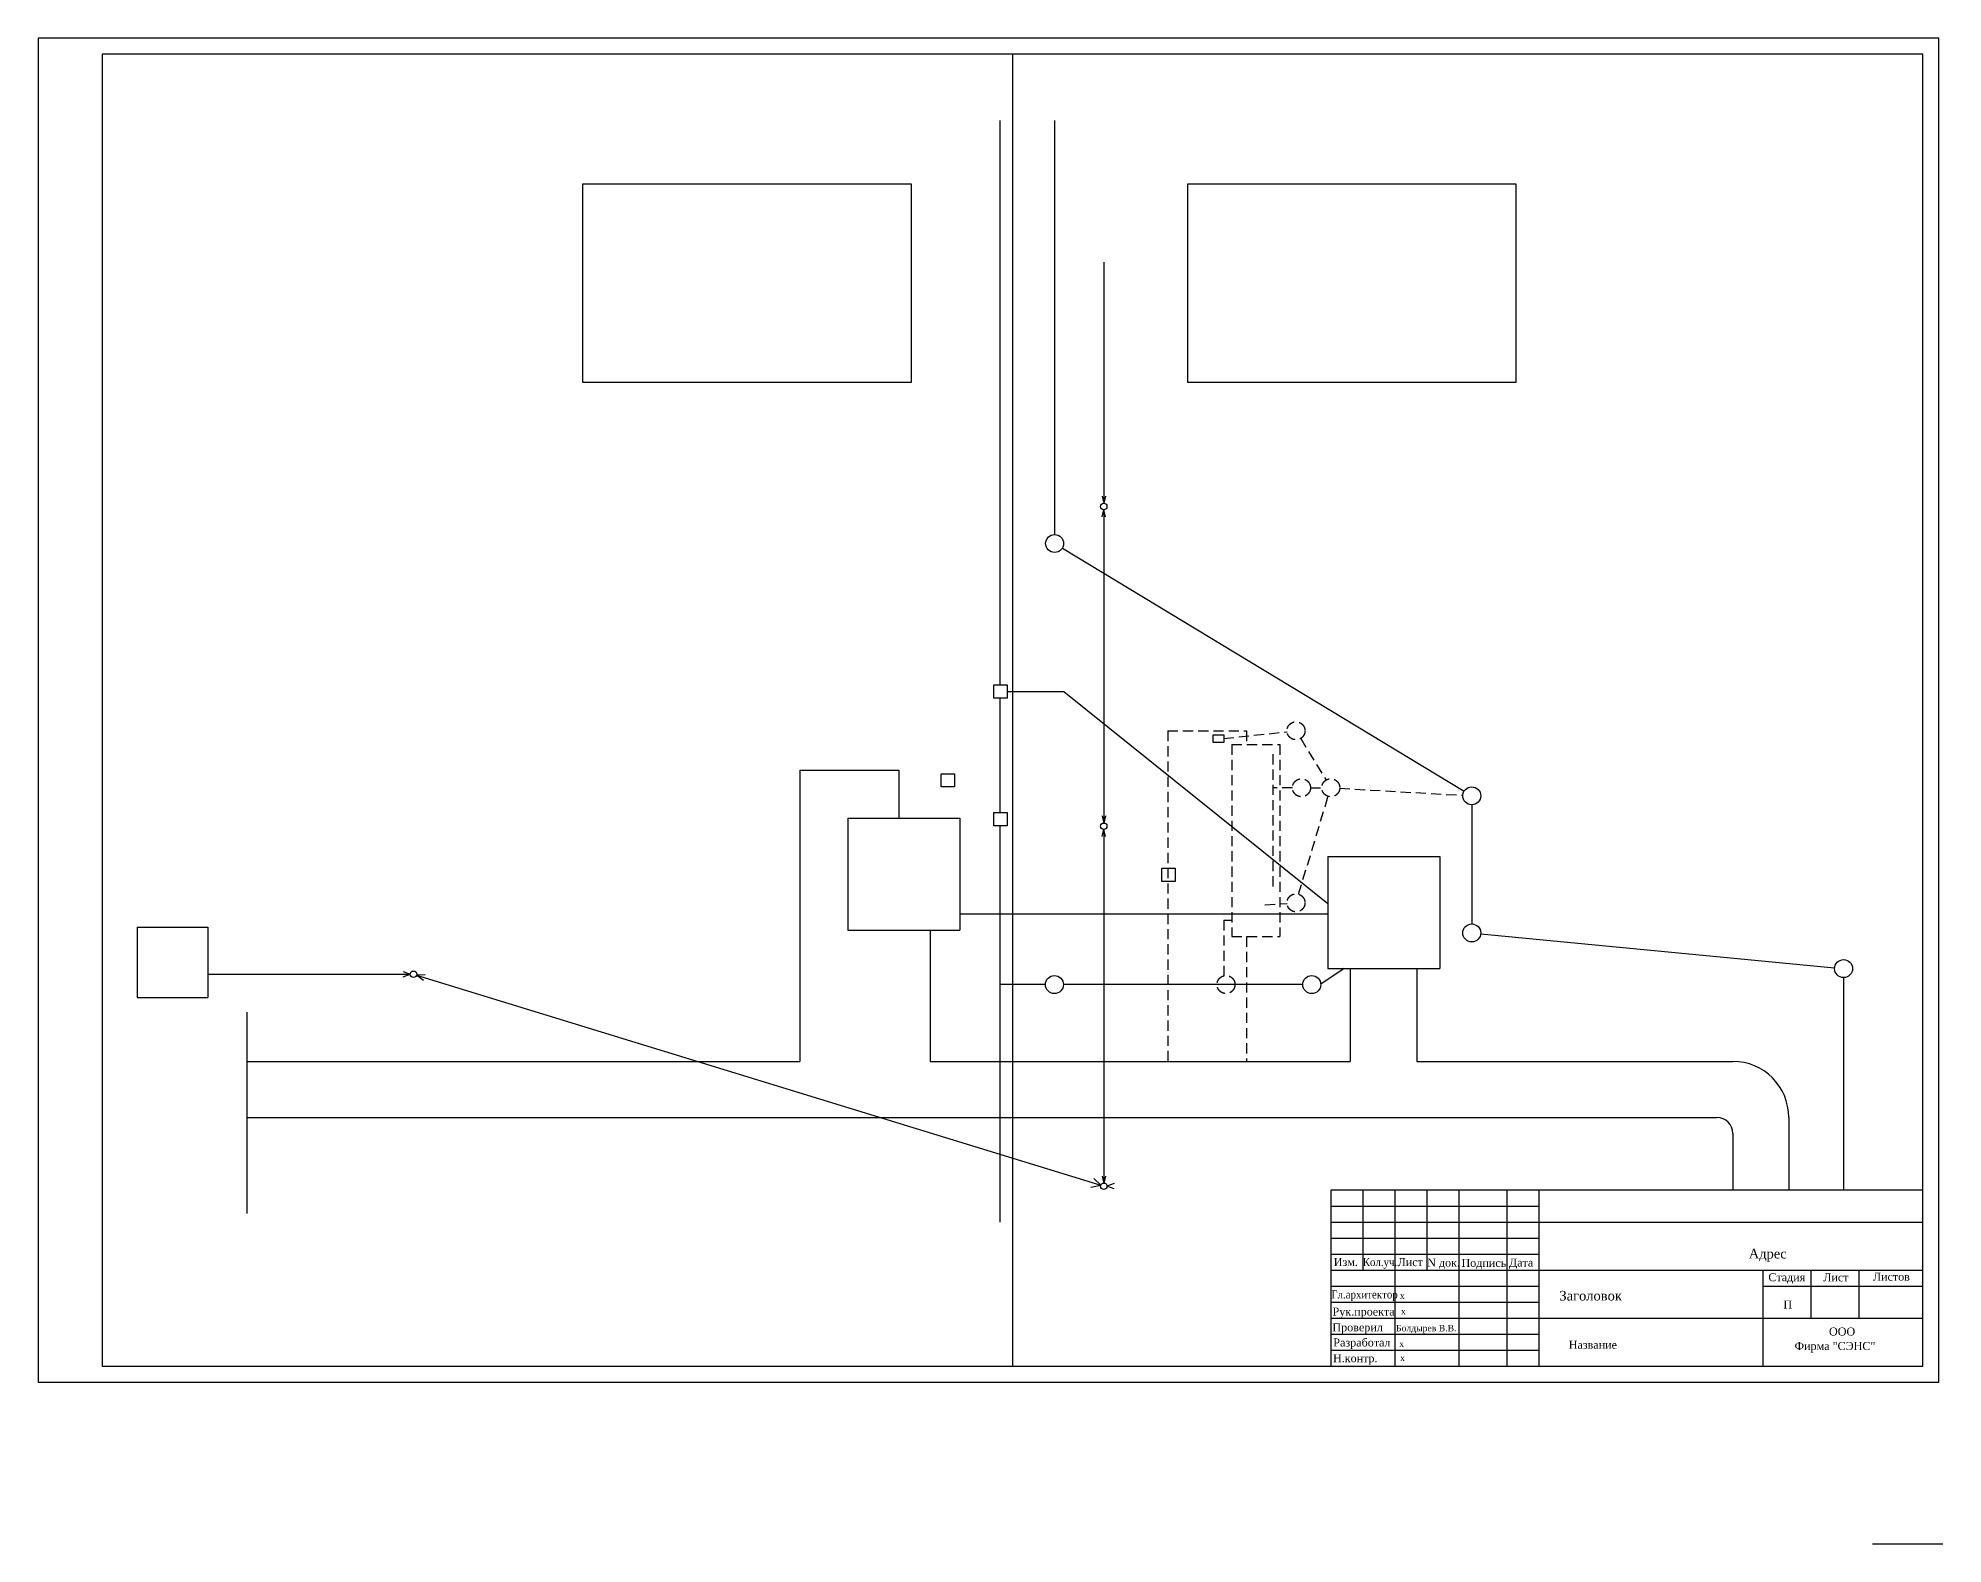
# Model space of a CAD drawing. Header units: millimetres. Extents: x -185048 to 138212, y 384 to 105375.
# Drawn here: x 78689 to 138212, y 15978 to 63036 of the extents above; entities that cross this region are included whole.
import ezdxf

# ---------------------------------------------------------------- set-up
doc = ezdxf.new("R2010")
doc.units = ezdxf.units.MM
doc.linetypes.add('DASHED2', pattern=[9.525, 6.35, -3.175])
doc.styles.add('CН', font='')
doc.styles.add('СН с наклоном', font='', dxfattribs={"oblique": 15})
doc.styles.get('CН').set_extended_font_data('Times New Roman Cyr')
doc.styles.get('СН с наклоном').set_extended_font_data('Times New Roman Cyr')
doc.linetypes.add('GAS_LINE', pattern='A,12.7,-5.08,["GAS",Standard,S=2.54,R=0,X=-2.54,Y=-1.27],-6.35', length=24.13)

msp = doc.modelspace()

# ---------------------------------------------------------------- linework, layer by layer
for p, q in [((78689.0146, 63035.9013), (78689.0146, 21035.9013)), ((138089.0146, 63035.9013), (78689.0146, 63035.9013)), ((80689.0146, 62535.9013), (80689.0146, 21535.9013)), ((137589.0146, 62535.9013), (80689.0146, 62535.9013)), ((137589.0146, 21535.9013), (137589.0146, 62535.9013)), ((138089.0146, 21035.9013), (138089.0146, 63035.9013)), ((95716.3359, 58480.4144), (105974.0552, 58480.4144)), ((95716.3359, 52274.7867), (95716.3359, 58480.4144)), ((105974.0552, 58480.4144), (105974.0552, 52274.7867)), ((114612.1345, 58480.4144), (124869.8537, 58480.4144)), ((114612.1345, 52274.7867), (114612.1345, 58480.4144)), ((124869.8537, 58480.4144), (124869.8537, 52274.7867)), ((105974.0552, 52274.7867), (95716.3359, 52274.7867)), ((124869.8537, 52274.7867), (114612.1345, 52274.7867)), ((111935.6715, 48718.345), (111989.4981, 48498.0445)), ((111935.6715, 48077.744), (111989.4981, 48298.0445)), ((112043.3247, 48718.345), (111989.4981, 48498.0445)), ((112043.3247, 48077.744), (111989.4981, 48298.0445)), ((110695.3866, 47095.8827), (123248.9516, 39501.5763)), ((115409.1264, 41024.2944), (115409.1264, 41263.1216)), ((115409.1264, 41263.1216), (115737.6722, 41263.1216)), ((115737.6722, 41263.1216), (115737.6722, 41024.2944)), ((115737.6722, 41024.2944), (115409.1264, 41024.2944)), ((111935.6715, 38726.3576), (111989.4981, 38506.0571)), ((112043.3247, 38726.3576), (111989.4981, 38506.0571)), ((123489.4981, 39074.9194), (123489.4981, 35351.7796)), ((111935.6715, 38085.7566), (111989.4981, 38306.0571)), ((112043.3247, 38085.7566), (111989.4981, 38306.0571)), ((123769.3515, 35043.7989), (134829.8237, 33982.9001)), ((119689.8746, 33950.842), (119689.8746, 31056.0571)), ((121770.8038, 33950.842), (121770.8038, 31056.0571)), ((90094.1385, 33864.0483), (90319.8183, 33780.1613)), ((90094.1385, 33696.2743), (90319.8183, 33780.1613)), ((90783.797, 33765.2574), (90515.4106, 33750.7997)), ((90729.4059, 33588.1766), (90515.4106, 33750.7997)), ((135109.677, 33674.9194), (135109.677, 27035.9013)), ((85215.249, 32594.9197), (85215.249, 26308.0267)), ((85215.249, 31056.0571), (102489.4981, 31056.0571)), ((106561.6199, 31056.0571), (119689.8746, 31056.0571)), ((121770.8038, 31056.0571), (131646.0732, 31056.0571)), ((85215.249, 29306.0571), (131146.0732, 29306.0571)), ((133396.0732, 29306.0571), (133396.0732, 27035.9013)), ((131646.0732, 28806.0571), (131646.0732, 27035.9013)), ((111674.6399, 27402.179), (111893.9058, 27184.3119)), ((111935.6715, 27475.2508), (111989.4981, 27254.9503)), ((112043.3247, 27475.2508), (111989.4981, 27254.9503)), ((111590.1464, 27127.0939), (111893.9058, 27184.3119)), ((112315.1779, 27238.8373), (112089.4981, 27154.9503)), ((112315.1779, 27071.0633), (112089.4981, 27154.9503)), ((137589.0146, 27035.9013), (119089.0146, 27035.9013)), ((119089.0146, 27035.9013), (119089.0146, 21535.9013)), ((120089.0146, 27035.9013), (120089.0146, 24535.9013)), ((121089.0146, 27035.9013), (121089.0146, 21535.9013)), ((122089.0146, 27035.9013), (122089.0146, 24535.9013)), ((123089.0146, 27035.9013), (123089.0146, 21535.9013)), ((124589.0146, 27035.9013), (124589.0146, 21535.9013)), ((125589.0146, 27035.9013), (125589.0146, 21535.9013)), ((119089.0146, 26535.9013), (125589.0146, 26535.9013)), ((119089.0146, 26035.9013), (137589.0146, 26035.9013)), ((119089.0146, 25535.9013), (125589.0146, 25535.9013)), ((119089.0146, 25035.9013), (125589.0146, 25035.9013)), ((119089.0146, 24535.9013), (137589.0146, 24535.9013)), ((132589.0146, 24535.9013), (132589.0146, 21535.9013)), ((134089.0146, 24535.9013), (134089.0146, 23035.9013)), ((135589.0146, 24535.9013), (135589.0146, 23035.9013)), ((119089.0146, 24035.9013), (125589.0146, 24035.9013)), ((132589.0146, 24035.9013), (137589.0146, 24035.9013)), ((119089.0146, 23535.9013), (125589.0146, 23535.9013)), ((119089.0146, 23035.9013), (137589.0146, 23035.9013)), ((119089.0146, 22535.9013), (125589.0146, 22535.9013)), ((119089.0146, 22035.9013), (125589.0146, 22035.9013)), ((80689.0146, 21535.9013), (137589.0146, 21535.9013)), ((78689.0146, 21035.9013), (138089.0146, 21035.9013))]:
    msp.add_line(p, q)
at = {"color": 1}
for p, q in [((108739.4981, 60460.0307), (108739.4981, 42822.3038)), ((108739.4981, 42408.5531), (108739.4981, 38830.0155)), ((108739.4981, 38416.2648), (108739.4981, 26035.7741)), ((119499.4259, 33956.0571), (118770.5065, 33466.5143)), ((110167.4304, 33457.986), (108739.4981, 33457.986)), ((118208.3603, 33457.986), (110729.706, 33457.986))]:
    msp.add_line(p, q, dxfattribs=at)
at = {"color": 7}
for p, q in [((110454.8401, 60460.0307), (110454.8401, 47522.5397)), ((102489.4981, 40156.0571), (102489.4981, 31056.0571)), ((102489.4981, 40156.0571), (105589.8829, 40156.0571)), ((105589.8829, 40156.0571), (105589.8829, 38656.0571)), ((106561.6199, 35156.0571), (106561.6199, 31056.0571))]:
    msp.add_line(p, q, dxfattribs=at)
at = {"color": 6}
for p, q in [((111989.4981, 56029.6411), (111989.4981, 48498.0445)), ((111989.4981, 48298.0445), (111989.4981, 38506.0571)), ((111989.4981, 38306.0571), (111989.4981, 27254.9503)), ((118989.4981, 35656.0571), (107489.4981, 35656.0571)), ((83989.4981, 33780.1613), (90319.8183, 33780.1613)), ((90515.4106, 33750.7997), (111893.9058, 27184.3119)), ((134237.3238, 27054.9503), (134237.3238, 27035.9013))]:
    msp.add_line(p, q, dxfattribs=at)
at = {"color": 5}
for p, q in [((108555.0577, 42408.5531), (108555.0577, 42822.3038)), ((108555.0577, 42822.3038), (108973.6073, 42822.3038)), ((108973.6073, 42408.5531), (108555.0577, 42408.5531)), ((108973.6073, 42822.3038), (108973.6073, 42408.5531)), ((106904.9387, 39633.9898), (106904.9387, 40047.7405)), ((106904.9387, 40047.7405), (107323.4883, 40047.7405)), ((107323.4883, 40047.7405), (107323.4883, 39633.9898)), ((107323.4883, 39633.9898), (106904.9387, 39633.9898)), ((108555.0577, 38416.2648), (108555.0577, 38830.0155)), ((108555.0577, 38830.0155), (108973.6073, 38830.0155)), ((108973.6073, 38830.0155), (108973.6073, 38416.2648)), ((103989.4981, 38656.0571), (103989.4981, 35156.0571)), ((103989.4981, 38656.0571), (107489.4981, 38656.0571)), ((107489.4981, 38656.0571), (107489.4981, 35156.0571)), ((108973.6073, 38416.2648), (108555.0577, 38416.2648)), ((113806.9248, 37097.67), (114225.4744, 37097.67)), ((113806.9248, 36683.9193), (113806.9248, 37097.67)), ((114225.4744, 37097.67), (114225.4744, 36683.9193)), ((118989.4981, 37456.0571), (118989.4981, 33956.0571)), ((118989.4981, 37456.0571), (122489.4981, 37456.0571)), ((122489.4981, 37456.0571), (122489.4981, 33956.0571)), ((114225.4744, 36683.9193), (113806.9248, 36683.9193)), ((81789.4981, 35256.0571), (83989.4981, 35256.0571)), ((81789.4981, 35256.0571), (81789.4981, 33056.0571)), ((83989.4981, 35256.0571), (83989.4981, 33056.0571)), ((103989.4981, 35156.0571), (107489.4981, 35156.0571)), ((118989.4981, 33956.0571), (122489.4981, 33956.0571)), ((81789.4981, 33056.0571), (83989.4981, 33056.0571)), ((136012.1638, 15978.0673), (138212.1638, 15978.0673))]:
    msp.add_line(p, q, dxfattribs=at)
at = {"color": 4, "linetype": 'GAS_LINE', "ltscale": 50}
for p, q in [((108973.6073, 42615.4285), (110737.1951, 42615.4285)), ((110737.1951, 42615.4285), (118989.4981, 35993.4179))]:
    msp.add_line(p, q, dxfattribs=at)
at = {"color": 7, "linetype": 'DASHED2', "ltscale": 50}
for p, q in [((113989.4981, 41383.1212), (113989.4981, 31056.0571)), ((113989.4981, 41383.1212), (116449.1104, 41383.1212)), ((116449.1104, 41383.1212), (116449.1104, 40956.0571)), ((116449.1104, 34956.0571), (116449.1104, 31056.0571))]:
    msp.add_line(p, q, dxfattribs=at)
at = {"linetype": 'DASHED2', "ltscale": 50}
for p, q in [((115737.6722, 41143.708), (117717.1245, 41359.2053)), ((118143.0496, 41149.6444), (118937.1914, 39848.1829)), ((117273.4583, 40653.9274), (117273.4583, 36438.7072)), ((117887.1778, 39608.195), (117273.4583, 39608.195)), ((118077.9435, 36280.5451), (119002.2975, 39339.079)), ((118449.4534, 39608.195), (118802.4923, 39608.195)), ((119364.3086, 39592.1324), (123208.8196, 39372.1197)), ((117025.9447, 35953.4335), (117715.9736, 35994.6615))]:
    msp.add_line(p, q, dxfattribs=at)
at = {"color": 4, "linetype": 'DASHED2', "ltscale": 50}
for p, q in [((115989.4981, 40956.0571), (115989.4981, 34956.0571)), ((115989.4981, 40956.0571), (117489.4981, 40956.0571)), ((117489.4981, 40956.0571), (117489.4981, 34956.0571)), ((115989.4981, 34956.0571), (117489.4981, 34956.0571))]:
    msp.add_line(p, q, dxfattribs=at)
at = {"color": 1, "linetype": 'DASHED2', "ltscale": 50}
for q in [(115989.4981, 35467.552), (115746.6548, 33731.9331)]:
    msp.add_line((115746.6548, 35467.552), q, dxfattribs=at)
for centre, radius in [((111989.4981, 48398.0445), 100), ((110454.8401, 47241.4019), 281.1378), ((123489.4981, 39356.0571), 281.1378), ((111989.4981, 38406.0571), 100), ((123489.4981, 35070.6418), 281.1378), ((135109.677, 33956.0571), 281.1378), ((90419.8183, 33780.1613), 100), ((110448.5682, 33457.986), 281.1378), ((118489.4981, 33457.986), 281.1378), ((111989.4981, 27154.9503), 100)]:
    msp.add_circle(centre, radius)
at = {"linetype": 'DASHED2', "ltscale": 50}
for centre in [(117996.6109, 41389.6322), (118168.3156, 39608.195), (119083.6301, 39608.195), (117996.6109, 36011.4291), (115809.8328, 33457.986)]:
    msp.add_circle(centre, 281.1378, dxfattribs=at)
for centre, radius, start, end in [((131646.0732, 29306.0571), 1750, 0, 90), ((131146.0732, 28806.0571), 500, 0, 90), ((138079.0146, 21045.9013), 10, 270, 0)]:
    msp.add_arc(centre, radius, start, end)
at = {"layer": 'Defpoints', "color": 3}
msp.add_line((109139.0146, 62535.9013), (109139.0146, 21535.9013), dxfattribs=at)

# ---------------------------------------------------------------- texts
for s, height, style, p in [('Адрес', 300, 'CН', (132144.5763, 24898.6924)), ('Изм.', 250, 'CН', (119177.5901, 24661.8521)), ('Лист', 250, 'CН', (121172.3303, 24659.532)), ('N док.', 250, 'CН', (122095.0666, 24643.1806)), ('Подпись', 250, 'CН', (123168.1645, 24636.1955)), ('Дата', 250, 'CН', (124651.438, 24646.2701)), ('Стадия', 250, 'CН', (132757.9007, 24188.7646)), ('Лист', 250, 'CН', (134472.2218, 24181.1855)), ('Листов', 250, 'CН', (136023.309, 24204.8664)), ('Заголовок', 300, 'СН с наклоном', (126227.5558, 23584.8978)), ('Рук.проекта', 250, 'CН', (119139.5753, 23113.9476)), ('х', 200, 'CН', (121241.5706, 23633.2472)), ('х', 200, 'CН', (121278.0427, 23150.3944)), ('П', 250, 'CН', (133228.5807, 23333.9271)), ('Проверил', 250, 'CН', (119135.3012, 22621.9895)), ('Болдырев В.В.', 200, 'CН', (121123.0359, 22621.9895)), ('ООО', 250, 'CН', (134652.6137, 22490.069)), ('Разработал', 250, 'CН', (119162.6553, 22148.2472)), ('х', 200, 'CН', (121223.3345, 22130.0264)), ('Название', 250, 'CН', (126519.7543, 22076.4669)), ('Фирма "СЭНС"', 250, 'CН', (133577.3945, 22038.4859)), ('Н.контр.', 250, 'CН', (119153.5373, 21656.284)), ('х', 200, 'CН', (121250.6886, 21692.7257))]:
    msp.add_text(s, height=height, dxfattribs=dict(style=style)).set_placement(p)
at = {"style": 'CН', "width": 0.9}
for s, p in [('Кол.уч.', (120082.1006, 24661.8521)), ('Гл.архитектор', (119099.6151, 23649.0236))]:
    msp.add_text(s, height=250, dxfattribs=at).set_placement(p)

doc.saveas('drawing.dxf')
